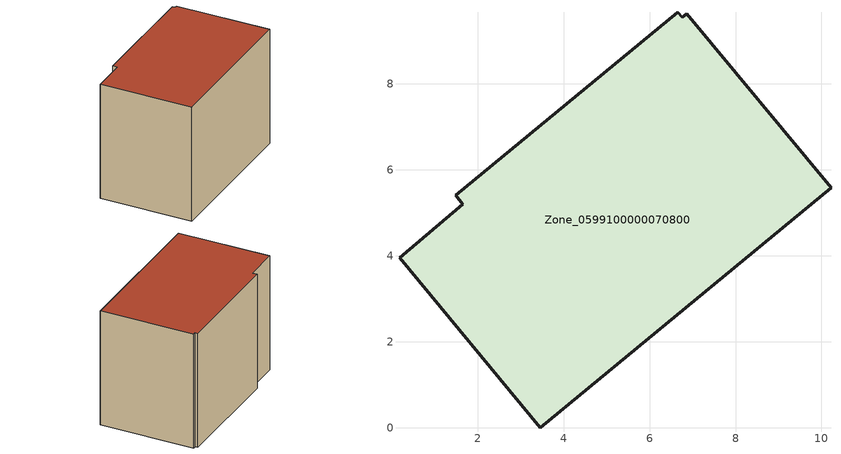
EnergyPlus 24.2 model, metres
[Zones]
Zone_0599100000070800
 floor ground (C_G): 6.86,9.64 10.22,5.59 3.46,0 0.18,3.96 1.65,5.21 1.49,5.41 6.65,9.67 6.76,9.55 z0
 wall outside (C_F): 6.65,9.67 1.49,5.41 1.65,5.21 0.18,3.96 3.46,0 10.22,5.59 6.86,9.64 6.76,9.55 6.65,9.67 z0:6.64
 roof outside (C_R): 10.22,5.59 6.86,9.64 6.76,9.55 6.65,9.67 1.49,5.41 1.65,5.21 0.18,3.96 3.46,0 z6.64
[BUILDING]
Pand.0599100000070800: North Axis=0; Terrain=City; Loads Convergence Tolerance Value=0.04; Temperature Convergence Tolerance Value=0.4; Solar Distribution=FullExterior; Maximum Number of Warmup Days=25; Minimum Number of Warmup Days=1
[Site:Location]
Rotterdam.The.Hague.AP_ZH_NLD Design_Conditions: Latitude=51.96; Longitude=4.45; Time Zone=1; Elevation=-4.5
[SITE:GROUNDTEMPERATURE:BUILDINGSURFACE]
18, 18, 18, 18, 18, 18, 18, 18, 18, 18, 18, 18
[MATERIAL] Thermal Absorptance=0.9; Solar Absorptance=0.7; Visible Absorptance=0.7
Name | Roughness | Thickness | Conductivity | Density | Specific Heat
G.TC.1946 | MediumSmooth | 0.15 | 1 | 540 | 1210
F.TC.1946 | Rough | 0.3 | 0.857143 | 1920 | 840
R.TC.1946 | MediumRough | 0.2 | 0.909091 | 1500 | 1000
[CONSTRUCTION]
C_G: G.TC.1946
C_F: F.TC.1946
C_R: R.TC.1946
[ZONE]
Zone_0599100000070800: Type=1; Multiplier=1; Ceiling Height=Autocalculate; Volume=Autocalculate; Floor Area=autocalculate; Part of Total Floor Area=Yes
[ZONEINFILTRATION:DESIGNFLOWRATE]
Infil_Zone_0599100000070800: Zone or ZoneList or Space or SpaceList=Zone_0599100000070800; Schedule=AlwaysOn; Design Flow Rate Calculation Method=Flow/Area; Flow Rate per Floor Area=0.003; Constant Term Coefficient=1; Temperature Term Coefficient=0; Velocity Term Coefficient=0; Velocity Squared Term Coefficient=0
[HVACTEMPLATE:ZONE:IDEALLOADSAIRSYSTEM]
Zone_0599100000070800: Maximum Heating Supply Air Temperature=50; Minimum Cooling Supply Air Temperature=13; Maximum Heating Supply Air Humidity Ratio=0.0156; Minimum Cooling Supply Air Humidity Ratio=0.0077; Heating Limit=NoLimit; Cooling Limit=NoLimit; Dehumidification Control Type=ConstantSensibleHeatRatio; Cooling Sensible Heat Ratio=0.7; Dehumidification Setpoint=60; Humidification Control Type=None; Humidification Setpoint=30; Outdoor Air Method=None; Outdoor Air Flow Rate per Person=0.00944; Outdoor Air Flow Rate per Zone Floor Area=0; Outdoor Air Flow Rate per Zone=0; Demand Controlled Ventilation Type=None; Outdoor Air Economizer Type=NoEconomizer; Heat Recovery Type=None; Sensible Heat Recovery Effectiveness=0.7; Latent Heat Recovery Effectiveness=0.65
[ZONECONTROL:THERMOSTAT]
ThermostatControl_Zone_0599100000070800: Zone or ZoneList=Zone_0599100000070800; Control Type Schedule=DualSetpointControlType; Control 1=Thermostat_Zone_0599100000070800; Temperature Difference Between Cutout And Setpoint=0
[THERMOSTATSETPOINT:DUALSETPOINT]
Thermostat_Zone_0599100000070800: Heating Setpoint Temperature Schedule=HeatingSetpoint_Zone_0599100000070800; Cooling Setpoint Temperature Schedule=CoolingSetpoint_Zone_0599100000070800
[SCHEDULE:COMPACT]
HeatingSetpoint_Zone_0599100000070800: Through: 12/31, For: AllDays, Until: 24:00, 21
CoolingSetpoint_Zone_0599100000070800: Through: 12/31, For: AllDays, Until: 24:00, 24
DualSetpointControlType: Through: 12/31, For: AllDays, Until: 24:00, 4
AlwaysOn: Through: 12/31, For: AllDays, Until: 24:00, 1
